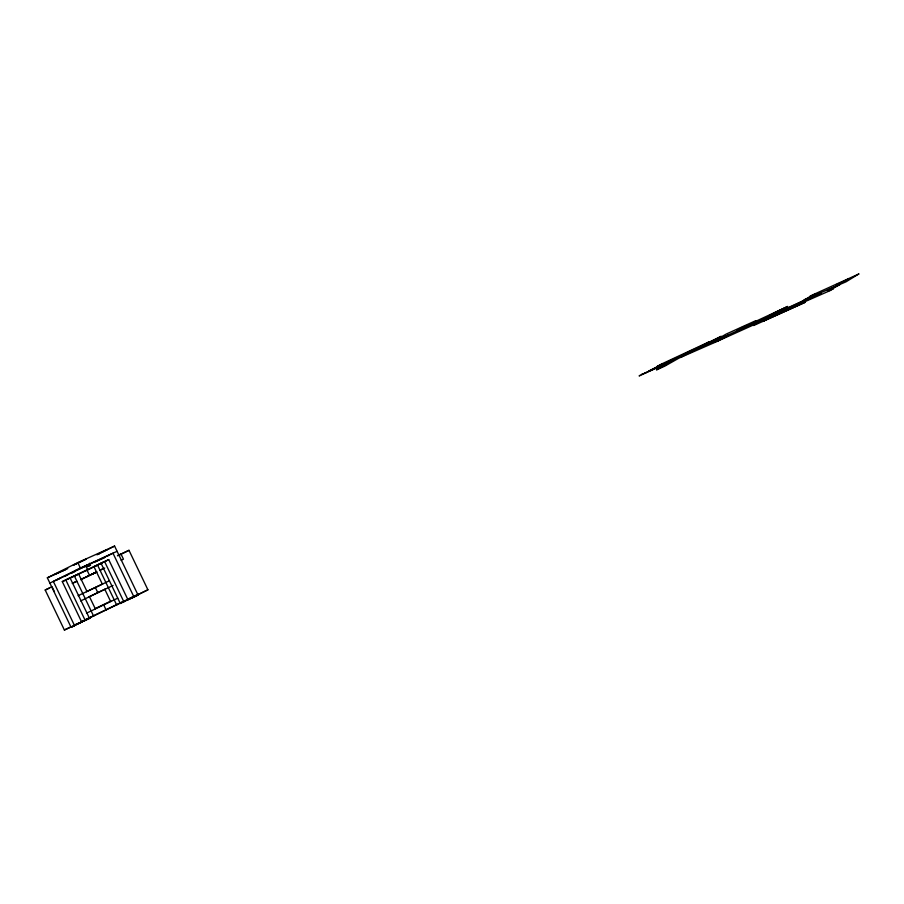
<?xml version="1.0" encoding="UTF-8"?>
<svg xmlns="http://www.w3.org/2000/svg" width="904" height="904" viewBox="0 0 904 904"><rect width="100%" height="100%" fill="white"/><g stroke="black" fill="none" stroke-linecap="round" stroke-linejoin="round"><path stroke-width="1.36" d="M836.629 286.071L838.166 285.122L827.296 290.286M839.861 284.681L827.883 291.099L833.59 288.523L830.38 290.478L790.593 307.948L821.194 293.122M772.909 315.451L773.496 315.101M782.807 309.778L774.061 313.971L804.323 300.275L781.35 311.631L753.473 322.378L787.655 306.445L773.96 313.1L784.344 308.4L780.988 310.377M742.229 328.536L755.823 320.649L726.149 334.096L711.934 342.243M728.025 335.034L724.274 337.192L729.37 334.887L716.589 341.622L756.806 323.462L767.575 317.146L693.198 350.786L680.316 357.532L714.872 342.401L718.759 340.164L713.663 342.469L726.341 335.791M707.516 342.763L709.369 341.712L661.174 364.188L657.151 366.436L661.818 364.323L648.948 371.036L721.29 336.299L689.594 352.65L660.632 365.747L662.677 364.594M665.875 363.679L682.045 356.368L664.79 366.154L656.496 369.894L672.576 360.809L639.117 375.928L640.303 375.273M657.886 367.295L659.954 366.131L641.467 374.606L642.642 373.962M645.004 373.137L646.168 372.482M80.897 622.099L147.917 589.803L128.989 550.31L117.441 555.723L120.966 553.994L123.452 559.18L121.136 560.265M101.033 563.26L120.322 603.522L147.917 589.803M134.018 597.081L138.052 595.047L114.582 546.072L77.8 562.604L47.347 577.814L71.088 627.297L74.591 625.704L53.347 581.408L112.977 553.191L134.018 597.081L127.995 599.838L108.717 559.621L97.496 565L116.752 605.16M84.626 559.949L86.117 559.147L84.196 559.938M54.511 591.928L51.991 586.685L45.2 590.018L64.387 630.02L71.1 626.766M80.784 622.11L83.925 620.528M71.088 627.297L81.722 622.121L62.297 581.611L65.777 579.905L104.57 561.52L123.916 601.883M86.682 619.466L90.863 617.364L85.089 619.997M64.387 630.02L89.485 618.381L70.083 577.927L66.614 579.634M125.916 600.392L132.888 597.035M54.635 574.526L65.28 569.565L62.986 570.707M96.954 554.841L100.457 553.101M102.785 551.948L107.486 549.598M108.661 549.022L114.582 546.072M117.735 598.188L86.501 613.161M49.889 583.114L80.4 568.028L117.091 551.316M57.167 579.803L60.613 578.097M64.353 576.515L67.8 574.82M71.45 573.283L74.885 571.577M88.185 566.299L90.479 565.169L89.564 563.26M69.755 578.221L74.365 575.961L93.688 616.268M74.004 576.266L78.614 574.006L86.987 591.465M86.569 570.492L108.717 559.621M118.458 555.474L128.989 550.31M83.79 560.356L82.761 560.864M72.263 583.464L76.885 581.216L72.614 583.204M80.965 579.441L83.258 578.323M80.919 579.487L96.491 571.949M103.542 568.514L100.016 570.232L104.728 568.04M85.371 577.419L88.818 575.735M95.982 572.288L91.349 574.537L95.474 572.616M113.068 585.43L80.648 600.934M94.649 608.855L110.966 601.024M84.58 620.042L123.452 601.329M129.724 598.312L135.995 595.284M109.395 580.775L78.128 595.691M86.434 591.713L102.762 583.916M88.897 596.855L105.226 589.046M80.908 561.746L81.552 561.44M80.671 579.701L97.022 571.938M80.253 562.062L78.919 562.683M81.62 561.113L73.134 565.26L76.478 563.813M78.264 562.989L77.043 563.554M45.2 590.018L49.528 588.029M98.717 564.548L93.993 566.718L102.344 584.142M62.297 581.611L87.722 569.927L86.061 566.48M82.219 560.83L83.767 560.13M95.315 561.915L105.282 557.146L101.158 559.034M86.343 567.057L90.479 565.169M137.25 594.685L139.611 593.612M132.04 597.804L138.052 595.047M75.156 624.721L79.744 622.63M73.552 625.647L89.485 618.381M107.045 556.118L109.101 555.18M107.621 549.485L98.649 553.802L101.745 552.412M47.347 577.814L61.834 571.283M63.02 570.74L67.766 568.605M104.841 589.363L110.695 601.555M87.021 570.141L89.507 575.339M95.327 587.476L97.824 592.674M103.644 604.81L106.13 610.008M77.8 562.604L80.4 568.028M89.496 596.708L95.361 608.923M65.777 579.905L85.247 620.517M849.195 278.794L835.951 284.963L849.195 278.794M75.699 570.582L88.682 564.48L75.699 570.582M858.8 273.98L846.042 281.811L803.995 299.958L814.673 294.354L809.34 296.772L811.973 295.201L858.8 273.98M805.317 302.23L753.665 325.542L772.287 315.406L770.536 316.445L778.287 313.021L762.705 321.462L805.317 302.23M776.886 312.083L769.383 315.778L776.886 312.083M752.433 324.231L737.359 331.282L752.433 324.231M741.314 327.79L736.715 330.446L746.331 325.519L741.314 327.79"/></g></svg>
